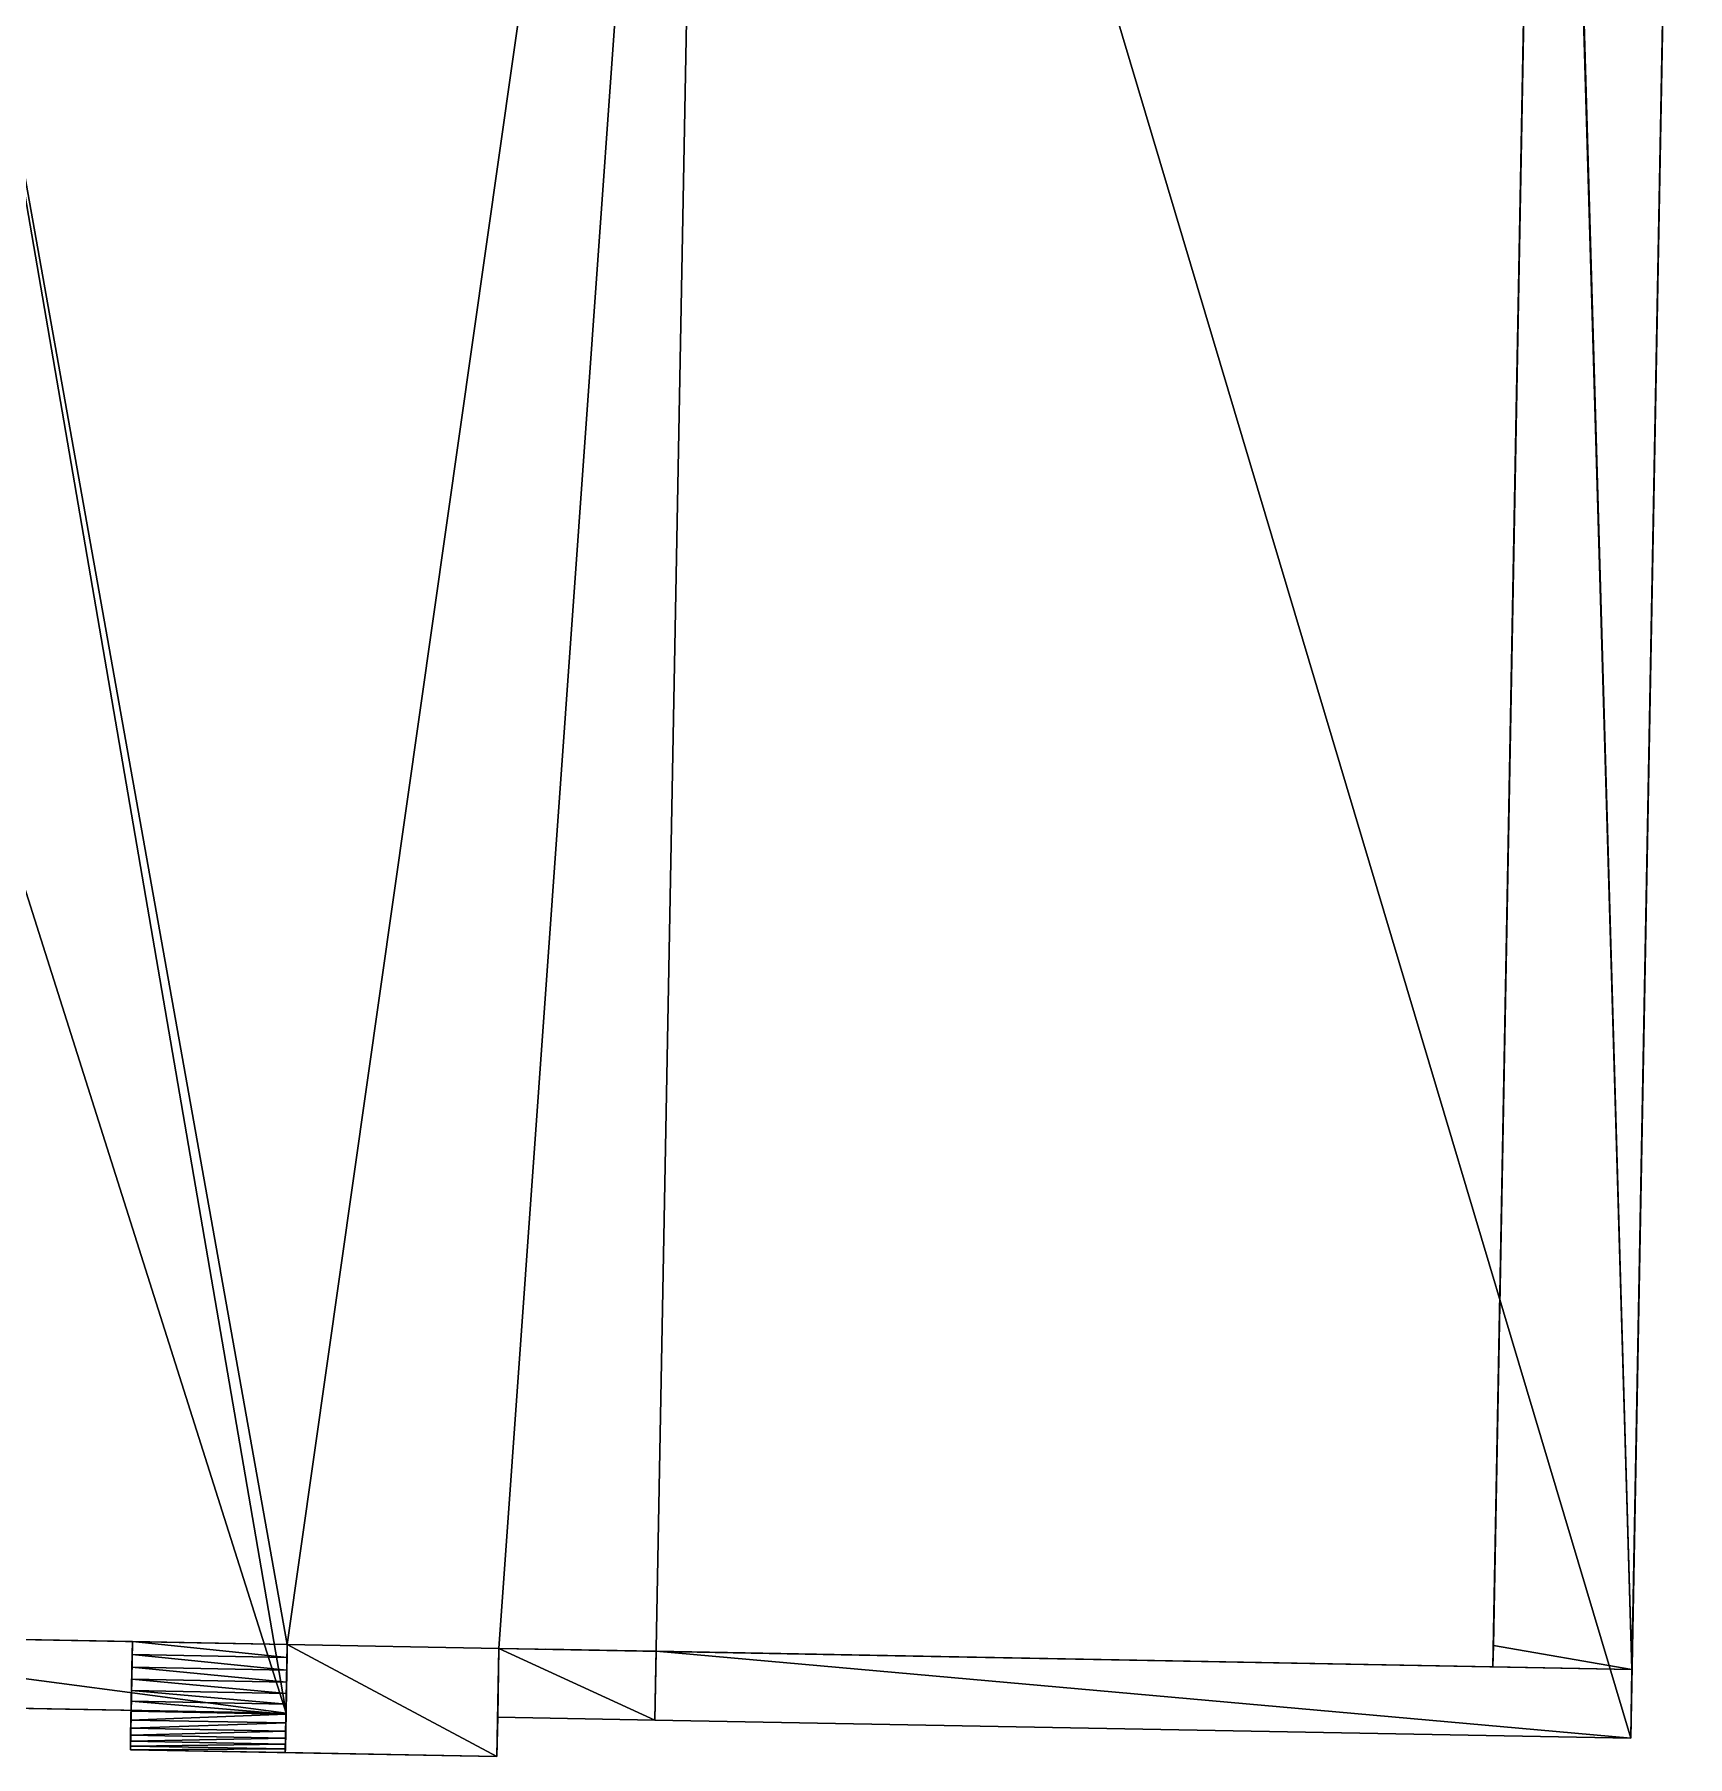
# Model space of a CAD drawing. Extents: x -326 to 297, y -335 to 287.
# Drawn here: x -14.2 to 297.2, y -334.9 to -10.4 of the extents above; entities that cross this region are included whole.
import ezdxf

# ---------------------------------------------------------------- set-up
doc = ezdxf.new("R2010")
doc.units = 0
doc.header["$MEASUREMENT"] = 0
doc.layers.get('0').update_dxf_attribs({"color": 13, "linetype": 'CONTINUOUS'})
doc.layers.add('ANNOTATIONS', color=172, linetype='CONTINUOUS')

# ---------------------------------------------------------------- blocks, each defined once
blk = doc.blocks.new('GROUP3_1')
at = {"color": 0}
for p, q in [((0, 0), (-68.43, 0, 0)), ((-68.43, 0, 0), (-68.43, -78.49, 0)), ((0, -78.49), (0, 0)), ((-68.43, -78.49, 0), (0, -78.49))]:
    blk.add_line(p, q, dxfattribs=at)
mesh = blk.add_polyface(dxfattribs=at)
corners = [(0, -78.49), (-68.43, 0, 0), (-68.43, -78.49, 0), (0, 0)]
mesh.append_faces([[corners[k] for k in face] for face in [(0, 1, 2), (1, 0, 3)]], dxfattribs={"vtx0": -1, "color": 0})
blk = doc.blocks.new('GROUP10_1')
at = {"color": 0}
for p, q in [((0, 0), (44.24, 0)), ((0, -30.07), (0, 0)), ((44.24, 0), (44.24, -30.07)), ((44.24, -30.07), (0, -30.07))]:
    blk.add_line(p, q, dxfattribs=at)
mesh = blk.add_polyface(dxfattribs=at)
corners = [(44.24, -30.07), (0, 0), (0, -30.07), (44.24, 0)]
mesh.append_faces([[corners[k] for k in face] for face in [(0, 1, 2), (1, 0, 3)]], dxfattribs={"vtx0": -1, "color": 0})
blk = doc.blocks.new('GROUP13_1')
at = {"color": 0}
for p, q in [((0, 0), (40.35, 0)), ((0, -30.07), (0, 0)), ((40.35, 0), (40.35, -30.07)), ((40.35, -30.07), (0, -30.07))]:
    blk.add_line(p, q, dxfattribs=at)
mesh = blk.add_polyface(dxfattribs=at)
corners = [(40.35, -30.07), (0, 0), (0, -30.07), (40.35, 0)]
mesh.append_faces([[corners[k] for k in face] for face in [(0, 1, 2), (1, 0, 3)]], dxfattribs={"vtx0": -1, "color": 0})
blk = doc.blocks.new('GROUP4_1')
at = {"color": 0}
for p, q in [((0, 78.49), (-65.01, 78.49, 0)), ((-65.01, 78.49, 0), (-65.01, 0, 0)), ((0, 0), (0, 78.49)), ((-65.01, 0, 0), (0, 0))]:
    blk.add_line(p, q, dxfattribs=at)
mesh = blk.add_polyface(dxfattribs=at)
corners = [(-65.01, 0, 0), (0, 78.49), (-65.01, 78.49, 0), (0, 0)]
mesh.append_faces([[corners[k] for k in face] for face in [(0, 1, 2), (1, 0, 3)]], dxfattribs={"vtx0": -1, "color": 0})

msp = doc.modelspace()

# ---------------------------------------------------------------- linework, layer by layer
at = {"color": 0}
for p, q in [((113.41, 248.4, 222.02), (102.7, -328.05, 222.02)), ((113.41, 248.4, 222.02), (102.7, -328.05, 222.02)), ((297.23, 244.98, 160.92), (286.52, -331.47, 160.92)), ((297.23, 244.98, 160.92), (286.52, -331.47, 160.92)), ((286.76, -318.49, 153.9), (296.99, 232, 153.9)), ((286.76, -318.49, 153.9), (296.99, 232, 153.9)), ((270.73, 228.49, 153.9), (260.65, -314, 153.9)), ((270.73, 228.49, 153.9), (260.65, -314, 153.9)), ((264.97, -81.37, 43.15), (266.32, -9.06, 43.15)), ((264.97, -81.37, -39.23), (266.32, -9.06, -39.23)), ((264.97, -81.37, 43.15), (266.32, -9.06, 43.15)), ((266.28, -11, 41.21), (265.01, -79.42, 41.21)), ((265.01, -79.42, -37.29), (266.28, -11, -37.29)), ((266.28, -11, 41.21), (265.01, -79.42, 41.21)), ((265.01, -79.42, -37.29), (266.28, -11, -37.29)), ((266.28, -11, -37.29), (266.28, -11, 41.21)), ((266.28, -11, -37.29), (266.28, -11, 41.21)), ((265.01, -79.42, 41.21), (265.01, -79.42, -37.29)), ((265.01, -79.42, 41.21), (265.01, -79.42, -37.29)), ((260.65, -314, -0.2), (264.97, -81.37, -0.2)), ((260.65, -314, -0.2), (264.97, -81.37, -0.2)), ((264.6, -101.49, -39.23), (264.97, -81.37, -39.23)), ((264.97, -81.37, -0.2), (264.97, -81.37, 43.15)), ((264.97, -81.37, -39.23), (264.97, -81.37, -0.2)), ((264.97, -81.37, -39.23), (264.97, -81.37, -0.2)), ((264.97, -81.37, -0.2), (264.97, -81.37, 43.15)), ((264.65, -98.88, 109.26), (263.71, -149.22, 109.26)), ((263.71, -149.22, 149.33), (264.65, -98.88, 149.33)), ((264.65, -98.88, 109.26), (263.71, -149.22, 109.26)), ((263.71, -149.22, 149.33), (264.65, -98.88, 149.33)), ((264.65, -98.88, 149.33), (264.65, -98.88, 109.26)), ((264.65, -98.88, 149.33), (264.65, -98.88, 109.26)), ((264.57, -102.88, 113.26), (263.79, -145.22, 113.26)), ((263.79, -145.22, 145.33), (264.57, -102.88, 145.33)), ((263.79, -145.22, 145.33), (264.57, -102.88, 145.33)), ((264.57, -102.88, 113.26), (263.79, -145.22, 113.26)), ((263.86, -141.49, -4.23), (264.6, -101.49, -39.23)), ((264.57, -102.88, 145.33), (264.57, -102.88, 113.26)), ((264.57, -102.88, 145.33), (264.57, -102.88, 113.26)), ((260.57, -318, -4.23), (263.86, -141.49, -4.23)), ((263.79, -145.22, 113.26), (263.79, -145.22, 145.33)), ((263.79, -145.22, 113.26), (263.79, -145.22, 145.33)), ((263.71, -149.22, 109.26), (263.71, -149.22, 149.33)), ((263.71, -149.22, 109.26), (263.71, -149.22, 149.33)), ((262.36, -222.11, 64.29), (261.06, -291.92, 64.29)), ((261.06, -291.92, 148.98), (262.36, -222.11, 148.98)), ((262.36, -222.11, 64.29), (261.06, -291.92, 64.29)), ((261.06, -291.92, 148.98), (262.36, -222.11, 148.98)), ((262.36, -222.11, 148.98), (262.36, -222.11, 64.29)), ((262.36, -222.11, 148.98), (262.36, -222.11, 64.29)), ((261.1, -289.55, 145.17), (262.31, -224.56, 145.17)), ((262.31, -224.56, 66.67), (261.1, -289.55, 66.67)), ((262.31, -224.56, 66.67), (261.1, -289.55, 66.67)), ((261.1, -289.55, 145.17), (262.31, -224.56, 145.17)), ((262.31, -224.56, 145.17), (262.31, -224.56, 66.67)), ((262.31, -224.56, 145.17), (262.31, -224.56, 66.67)), ((262.25, -227.64, 5.67), (261.25, -281.88, 5.67)), ((261.25, -281.88, 45.74), (262.25, -227.64, 45.74)), ((261.25, -281.88, 45.74), (262.25, -227.64, 45.74)), ((262.25, -227.64, 5.67), (261.25, -281.88, 5.67)), ((262.25, -227.64, 45.74), (262.25, -227.64, 5.67)), ((262.25, -227.64, 45.74), (262.25, -227.64, 5.67)), ((262.18, -231.64, 9.67), (261.32, -277.88, 9.67)), ((261.32, -277.88, 41.74), (262.18, -231.64, 41.74)), ((261.32, -277.88, 41.74), (262.18, -231.64, 41.74)), ((262.18, -231.64, 9.67), (261.32, -277.88, 9.67)), ((262.18, -231.64, 41.74), (262.18, -231.64, 9.67)), ((262.18, -231.64, 41.74), (262.18, -231.64, 9.67)), ((261.32, -277.88, 9.67), (261.32, -277.88, 41.74)), ((261.32, -277.88, 9.67), (261.32, -277.88, 41.74)), ((261.25, -281.88, 5.67), (261.25, -281.88, 45.74)), ((261.25, -281.88, 5.67), (261.25, -281.88, 45.74)), ((261.06, -291.92, 64.29), (261.06, -291.92, 148.98)), ((261.06, -291.92, 64.29), (261.06, -291.92, 148.98)), ((261.1, -289.55, 66.67), (261.1, -289.55, 145.17)), ((261.1, -289.55, 66.67), (261.1, -289.55, 145.17)), ((33.45, -313.78, 191.9), (-80.87, -311.66, 153.9)), ((33.45, -313.78, 191.9), (-80.87, -311.66, 153.9)), ((-50.69, -312.22), (4.27, -313.24)), ((4.27, -313.24), (3.89, -333.62)), ((4.27, -313.24, 152.77), (4.23, -315.69, 151.95)), ((4.27, -313.24, 152.77), (4.23, -315.69, 151.95)), ((4.27, -313.24, 152.77), (4.27, -313.24)), ((33.45, -313.78, 152.77), (4.27, -313.24, 152.77)), ((4.27, -313.24, 152.77), (4.27, -313.24)), ((33.45, -313.78, 152.77), (4.27, -313.24, 152.77)), ((33.07, -334.16, 237.05), (33.45, -313.78, 237.05)), ((33.07, -334.16, 237.05), (33.45, -313.78, 237.05)), ((33.45, -313.78, 198.92), (33.21, -326.76, 198.92)), ((33.21, -326.76, 191.9), (33.45, -313.78, 191.9)), ((33.21, -326.76, 191.9), (33.45, -313.78, 191.9)), ((33.45, -313.78, 198.92), (33.21, -326.76, 198.92)), ((33.41, -316.23, 151.95), (33.45, -313.78, 152.77)), ((33.41, -316.23, 151.95), (33.45, -313.78, 152.77)), ((33.45, -313.78, 237.05), (73.32, -314.52, 237.05)), ((33.45, -313.78, 237.05), (33.45, -313.78, 198.92)), ((33.45, -313.78, 191.9), (33.45, -313.78, 152.77)), ((33.45, -313.78, 198.92), (73.32, -314.52, 212.17)), ((33.45, -313.78, 237.05), (33.45, -313.78, 198.92)), ((33.45, -313.78, 237.05), (73.32, -314.52, 237.05)), ((33.45, -313.78, 198.92), (73.32, -314.52, 212.17)), ((33.45, -313.78, 191.9), (33.45, -313.78, 152.77)), ((73.32, -314.52, 237.05), (72.94, -334.9, 237.05)), ((72.94, -334.9), (73.32, -314.52)), ((73.32, -314.52, 237.05), (72.94, -334.9, 237.05)), ((73.08, -327.5, 212.17), (73.32, -314.52, 212.17)), ((73.08, -327.5, 205.15), (73.32, -314.52, 205.15)), ((73.08, -327.5, 212.17), (73.32, -314.52, 212.17)), ((73.08, -327.5, 205.15), (73.32, -314.52, 205.15)), ((73.32, -314.52, 212.17), (73.32, -314.52, 237.05)), ((73.32, -314.52, 205.15), (73.32, -314.52)), ((73.32, -314.52, 212.17), (73.32, -314.52, 237.05)), ((102.94, -315.07, 215), (73.32, -314.52, 205.15)), ((102.94, -315.07, 215), (73.32, -314.52, 205.15)), ((73.32, -314.52, 205.15), (73.32, -314.52)), ((73.32, -314.52), (82.18, -314.69, -0.2)), ((82.18, -314.69, -0.2), (256.58, -317.93, -0.2)), ((82.18, -314.69, -0.2), (260.57, -318, -4.23)), ((82.18, -314.69, -0.2), (256.58, -317.93, -0.2)), ((260.65, -314, -0.2), (260.57, -318, -0.2)), ((260.57, -318, 153.9), (260.65, -314, 153.9)), ((260.57, -318, 153.9), (260.65, -314, 153.9)), ((260.65, -314, -0.2), (260.57, -318, -0.2)), ((260.65, -314, 153.9), (260.65, -314, -0.2)), ((260.65, -314, 153.9), (260.65, -314, -0.2)), ((4.23, -315.69, 151.95), (4.18, -318.05, 150.92)), ((4.23, -315.69, 151.95), (4.18, -318.05, 150.92)), ((33.41, -316.23, 151.95), (4.23, -315.69, 151.95)), ((33.41, -316.23, 151.95), (4.23, -315.69, 151.95)), ((33.36, -318.6, 150.92), (33.41, -316.23, 151.95)), ((33.36, -318.6, 150.92), (33.41, -316.23, 151.95)), ((102.94, -315.07, 215), (102.7, -328.05, 215)), ((102.94, -315.07, 215), (102.7, -328.05, 215)), ((286.76, -318.49, 153.9), (102.94, -315.07, 215)), ((286.76, -318.49, 153.9), (102.94, -315.07, 215)), ((256.58, -317.93, -0.2), (260.57, -318, -0.2)), ((256.58, -317.93, 153.9), (256.58, -317.93, -0.2)), ((256.58, -317.93, 153.9), (260.57, -318, 153.9)), ((256.58, -317.93, -0.2), (260.57, -318, -0.2)), ((256.58, -317.93, 153.9), (260.57, -318, 153.9)), ((256.58, -317.93, 153.9), (256.58, -317.93, -0.2)), ((4.14, -320.32, 149.69), (4.1, -322.47, 148.26)), ((4.14, -320.32, 149.69), (4.1, -322.47, 148.26)), ((4.18, -318.05, 150.92), (4.14, -320.32, 149.69)), ((4.18, -318.05, 150.92), (4.14, -320.32, 149.69)), ((4.14, -320.32, 149.69), (33.32, -320.86, 149.69)), ((4.14, -320.32, 149.69), (33.32, -320.86, 149.69)), ((4.18, -318.05, 150.92), (33.36, -318.6, 150.92)), ((4.18, -318.05, 150.92), (33.36, -318.6, 150.92)), ((33.28, -323.01, 148.26), (33.32, -320.86, 149.69)), ((33.28, -323.01, 148.26), (33.32, -320.86, 149.69)), ((33.32, -320.86, 149.69), (33.36, -318.6, 150.92)), ((33.32, -320.86, 149.69), (33.36, -318.6, 150.92)), ((260.57, -318, -0.2), (260.57, -318, 153.9)), ((260.57, -318, -0.2), (260.57, -318, -4.23)), ((260.57, -318, 153.9), (286.76, -318.49, 153.9)), ((260.57, -318, 153.9), (286.76, -318.49, 153.9)), ((260.57, -318, -0.2), (260.57, -318, -4.23)), ((260.57, -318, -0.2), (260.57, -318, 153.9)), ((286.76, -318.49, 153.9), (286.52, -331.47, 153.9)), ((286.76, -318.49, 153.9), (286.52, -331.47, 153.9)), ((4.06, -324.48, 146.64), (4.03, -326.34, 144.86)), ((4.06, -324.48, 146.64), (4.03, -326.34, 144.86)), ((4.1, -322.47, 148.26), (4.06, -324.48, 146.64)), ((4.1, -322.47, 148.26), (4.06, -324.48, 146.64)), ((4.06, -324.48, 146.64), (33.24, -325.02, 146.64)), ((4.06, -324.48, 146.64), (33.24, -325.02, 146.64)), ((4.1, -322.47, 148.26), (33.28, -323.01, 148.26)), ((4.1, -322.47, 148.26), (33.28, -323.01, 148.26)), ((33.24, -325.02, 146.64), (33.28, -323.01, 148.26)), ((33.24, -325.02, 146.64), (33.28, -323.01, 148.26)), ((-81.11, -324.64, 160.92), (33.21, -326.76, 198.92)), ((33.21, -326.76, 191.9), (-81.11, -324.64, 153.9)), ((33.21, -326.76, 191.9), (-81.11, -324.64, 153.9)), ((-81.11, -324.64, 160.92), (33.21, -326.76, 198.92)), ((4.03, -326.34, 144.86), (4, -328.04, 142.91)), ((4.03, -326.34, 144.86), (4, -328.04, 142.91)), ((33.21, -326.89, 144.86), (4.03, -326.34, 144.86)), ((33.21, -326.89, 144.86), (4.03, -326.34, 144.86)), ((33.18, -328.58, 142.91), (33.21, -326.89, 144.86)), ((33.18, -328.58, 142.91), (33.21, -326.89, 144.86)), ((33.21, -326.89, 144.86), (33.24, -325.02, 146.64)), ((33.21, -326.89, 144.86), (33.24, -325.02, 146.64)), ((33.21, -326.76, 198.92), (33.21, -326.76, 191.9)), ((33.21, -326.76, 198.92), (33.21, -326.76, 191.9)), ((73.08, -327.5, 212.17), (102.7, -328.05, 222.02)), ((73.08, -327.5, 205.15), (73.08, -327.5, 212.17)), ((102.7, -328.05, 215), (73.08, -327.5, 205.15)), ((73.08, -327.5, 212.17), (102.7, -328.05, 222.02)), ((73.08, -327.5, 205.15), (73.08, -327.5, 212.17)), ((102.7, -328.05, 215), (73.08, -327.5, 205.15)), ((3.94, -330.88, 138.61), (3.92, -332.01, 136.28)), ((3.94, -330.88, 138.61), (3.92, -332.01, 136.28)), ((3.97, -329.56, 140.82), (3.94, -330.88, 138.61)), ((3.97, -329.56, 140.82), (3.94, -330.88, 138.61)), ((33.12, -331.43, 138.61), (3.94, -330.88, 138.61)), ((33.12, -331.43, 138.61), (3.94, -330.88, 138.61)), ((4, -328.04, 142.91), (3.97, -329.56, 140.82)), ((4, -328.04, 142.91), (3.97, -329.56, 140.82)), ((3.97, -329.56, 140.82), (33.15, -330.1, 140.82)), ((3.97, -329.56, 140.82), (33.15, -330.1, 140.82)), ((33.18, -328.58, 142.91), (4, -328.04, 142.91)), ((33.18, -328.58, 142.91), (4, -328.04, 142.91)), ((33.12, -331.43, 138.61), (33.15, -330.1, 140.82)), ((33.12, -331.43, 138.61), (33.15, -330.1, 140.82)), ((33.15, -330.1, 140.82), (33.18, -328.58, 142.91)), ((33.15, -330.1, 140.82), (33.18, -328.58, 142.91)), ((286.52, -331.47, 153.9), (102.7, -328.05, 215)), ((102.7, -328.05, 222.02), (286.52, -331.47, 160.92)), ((102.7, -328.05, 222.02), (286.52, -331.47, 160.92)), ((286.52, -331.47, 153.9), (102.7, -328.05, 215)), ((3.91, -332.92, 133.87), (3.89, -333.62, 131.39)), ((3.91, -332.92, 133.87), (3.89, -333.62, 131.39)), ((3.89, -333.62, 131.39), (33.07, -334.16, 131.39)), ((3.89, -333.62), (3.89, -333.62, 131.39)), ((3.89, -333.62), (72.94, -334.9)), ((3.89, -333.62), (3.89, -333.62, 131.39)), ((3.89, -333.62, 131.39), (33.07, -334.16, 131.39)), ((3.92, -332.01, 136.28), (3.91, -332.92, 133.87)), ((3.92, -332.01, 136.28), (3.91, -332.92, 133.87)), ((3.91, -332.92, 133.87), (33.09, -333.47, 133.87)), ((3.91, -332.92, 133.87), (33.09, -333.47, 133.87)), ((3.92, -332.01, 136.28), (33.1, -332.55, 136.28)), ((3.92, -332.01, 136.28), (33.1, -332.55, 136.28)), ((33.07, -334.16, 131.39), (33.09, -333.47, 133.87)), ((33.07, -334.16, 131.39), (33.09, -333.47, 133.87)), ((72.94, -334.9, 237.05), (33.07, -334.16, 237.05)), ((33.07, -334.16, 237.05), (33.07, -334.16, 131.39)), ((33.07, -334.16, 237.05), (33.07, -334.16, 131.39)), ((72.94, -334.9, 237.05), (33.07, -334.16, 237.05)), ((33.09, -333.47, 133.87), (33.1, -332.55, 136.28)), ((33.09, -333.47, 133.87), (33.1, -332.55, 136.28)), ((33.1, -332.55, 136.28), (33.12, -331.43, 138.61)), ((33.1, -332.55, 136.28), (33.12, -331.43, 138.61)), ((286.52, -331.47, 160.92), (286.52, -331.47, 153.9)), ((286.52, -331.47, 160.92), (286.52, -331.47, 153.9)), ((72.94, -334.9, 237.05), (72.94, -334.9)), ((72.94, -334.9, 237.05), (72.94, -334.9))]:
    msp.add_line(p, q, dxfattribs=at)

# ---------------------------------------------------------------- block references
at = {"layer": 'ANNOTATIONS', "color": 0, "extrusion": (0.999827, -0.01858, 0)}
for name, p in [('GROUP3_1', (-6.05, 41.21, 266.44)), ('GROUP4_1', (-219.64, 66.67, 266.44)), ('GROUP10_1', (-271.97, 40.74, 266.44))]:
    msp.add_blockref(name, p, dxfattribs=at)
at = {"layer": 'ANNOTATIONS', "color": 0, "extrusion": (0.999827, -0.01858, 3.64796e-33), "rotation": 360}
msp.add_blockref('GROUP13_1', (-139.29, 144.33, 266.44), dxfattribs=at)

# ---------------------------------------------------------------- meshes
at = {"color": 0}
mesh = msp.add_polyface(dxfattribs=at)
corners = [(33.21, -326.76, 198.92), (-74.81, 14.3, 160.92), (-81.11, -324.64, 160.92), (-32.14, 53, 174.86), (102.7, -328.05, 222.02), (73.32, -314.52, 212.17), (73.08, -327.5, 212.17), (-70.4, 251.81, 160.92), (-73.3, 95.56, 160.92), (113.41, 248.4, 222.02), (33.45, -313.78, 198.92)]
mesh.append_faces([[corners[k] for k in face] for face in [(0, 1, 2), (4, 5, 6), (3, 7, 8)]], dxfattribs={"vtx0": -1, "color": 0})
mesh.append_faces([[corners[k] for k in face] for face in [(1, 0, 3), (7, 3, 9), (10, 3, 0), (9, 5, 4)]], dxfattribs={"vtx0": -1, "vtx1": -1, "color": 0})
mesh.append_faces([[corners[k] for k in face] for face in [(9, 3, 10)]], dxfattribs={"vtx0": -1, "vtx1": -1, "vtx2": -1, "color": 0})
mesh.append_faces([[corners[k] for k in face] for face in [(9, 10, 5)]], dxfattribs={"vtx0": -1, "vtx2": -1, "color": 0})
mesh = msp.add_polyface(dxfattribs=at)
corners = [(286.52, -331.47, 160.92), (113.41, 248.4, 222.02), (102.7, -328.05, 222.02), (297.23, 244.98, 160.92)]
mesh.append_faces([[corners[k] for k in face] for face in [(0, 1, 2), (1, 0, 3)]], dxfattribs={"vtx0": -1, "color": 0})
mesh = msp.add_polyface(dxfattribs=at)
corners = [(286.76, -318.49, 153.9), (286.52, -331.47, 160.92), (286.52, -331.47, 153.9), (297.23, 244.98, 160.92), (296.99, 232, 153.9), (297.23, 244.98, 153.9)]
mesh.append_faces([[corners[k] for k in face] for face in [(0, 1, 2), (3, 4, 5)]], dxfattribs={"vtx0": -1, "color": 0})
mesh.append_faces([[corners[k] for k in face] for face in [(1, 0, 3)]], dxfattribs={"vtx0": -1, "vtx1": -1, "color": 0})
mesh.append_faces([[corners[k] for k in face] for face in [(3, 0, 4)]], dxfattribs={"vtx0": -1, "vtx2": -1, "color": 0})
mesh = msp.add_polyface(dxfattribs=at)
corners = [(260.65, -314, 153.9), (286.76, -318.49, 153.9), (260.57, -318, 153.9), (270.73, 228.49, 153.9), (270.8, 232.49, 153.9), (296.99, 232, 153.9)]
mesh.append_faces([[corners[k] for k in face] for face in [(0, 1, 2), (1, 4, 5)]], dxfattribs={"vtx0": -1, "color": 0})
mesh.append_faces([[corners[k] for k in face] for face in [(1, 0, 3), (1, 3, 4)]], dxfattribs={"vtx0": -1, "vtx2": -1, "color": 0})
mesh = msp.add_polyface(dxfattribs=at)
corners = [(260.65, -314, -0.2), (261.25, -281.88, 5.67), (261.06, -291.92, 64.29), (264.97, -81.37, -0.2), (262.25, -227.64, 5.67), (262.25, -227.64, 45.74), (262.36, -222.11, 64.29), (262.36, -222.11, 148.98), (263.71, -149.22, 109.26), (264.65, -98.88, 109.26), (264.65, -98.88, 149.33), (264.97, -81.37, 43.15), (266.32, -9.06, 43.15), (266.3, -9.84, 104.81), (267.34, 46.04, 104.81), (266.53, 2.19, 43.81), (266.53, 2.19, 3.74), (267.53, 56.43, 43.81), (267.34, 46.04, 150.89), (261.25, -281.88, 45.74), (266.32, -9.06, -39.23), (270.73, 228.49, -39.23), (267.53, 56.43, 3.74), (269.02, 136.22, 5.03), (268.98, 134.39, 96.04), (270.02, 190.46, 5.03), (270.02, 190.46, 45.1), (270.08, 193.45, 96.04), (270.08, 193.45, 147.94), (260.65, -314, 153.9), (261.06, -291.92, 148.98), (270.73, 228.49, 153.9), (263.71, -149.22, 149.33), (266.3, -9.84, 150.89), (268.98, 134.39, 147.94), (269.02, 136.22, 45.1)]
mesh.append_faces([[corners[k] for k in face] for face in [(1, 3, 4), (4, 3, 5), (6, 3, 7), (8, 3, 9), (9, 3, 10), (12, 13, 11), (13, 12, 14), (15, 12, 16), (14, 17, 18), (2, 19, 6), (19, 2, 1), (20, 16, 12), (16, 21, 22), (22, 23, 17), (23, 21, 25), (25, 21, 26), (27, 21, 28), (29, 30, 31), (30, 0, 2), (32, 7, 8), (33, 11, 13), (34, 17, 24), (31, 28, 21), (24, 35, 27), (35, 24, 23)]], dxfattribs={"vtx0": -1, "vtx1": -1, "color": 0})
mesh.append_faces([[corners[k] for k in face] for face in [(0, 1, 2), (5, 3, 6), (7, 3, 8), (14, 12, 15), (22, 21, 23), (17, 23, 24), (26, 21, 27), (31, 7, 32), (31, 32, 33), (33, 10, 11), (31, 18, 34), (34, 18, 17)]], dxfattribs={"vtx0": -1, "vtx1": -1, "vtx2": -1, "color": 0})
mesh.append_faces([[corners[k] for k in face] for face in [(1, 0, 3), (10, 3, 11), (14, 15, 17), (6, 19, 5), (16, 20, 21), (30, 29, 0), (31, 30, 7), (33, 32, 10), (31, 33, 18), (31, 34, 28), (27, 35, 26)]], dxfattribs={"vtx0": -1, "vtx2": -1, "color": 0})
mesh = msp.add_polyface(dxfattribs=at)
corners = [(264.97, -81.37, -39.23), (265.01, -79.42, -37.29), (264.97, -81.37, -0.2), (266.32, -9.06, -39.23), (266.28, -11, -37.29), (266.28, -11, 41.21), (264.97, -81.37, 43.15), (265.01, -79.42, 41.21), (266.32, -9.06, 43.15)]
mesh.append_faces([[corners[k] for k in face] for face in [(0, 1, 2), (1, 3, 4), (4, 3, 5), (6, 7, 8), (7, 2, 1), (8, 5, 3)]], dxfattribs={"vtx0": -1, "vtx1": -1, "color": 0})
mesh.append_faces([[corners[k] for k in face] for face in [(1, 0, 3), (7, 6, 2), (8, 7, 5)]], dxfattribs={"vtx0": -1, "vtx2": -1, "color": 0})
mesh = msp.add_polyface(dxfattribs=at)
corners = [(266.28, -11, -37.29), (266.28, -11, 41.21), (265.01, -79.42, 41.21)]
mesh.append_faces([[corners[k] for k in face] for face in [(0, 1, 0)]], dxfattribs={"vtx0": -1, "vtx1": -1, "color": 0})
mesh.append_faces([[corners[k] for k in face] for face in [(2, 1, 1), (1, 1, 0)]], dxfattribs={"vtx0": -1, "vtx1": -1, "vtx2": -1, "color": 0})
mesh.append_faces([[corners[k] for k in face] for face in [(1, 2, 2)]], dxfattribs={"vtx0": -1, "vtx2": -1, "color": 0})
mesh = msp.add_polyface(dxfattribs=at)
corners = [(263.86, -141.49, -4.23), (260.57, -318, -0.2), (260.57, -318, -4.23), (260.65, -314, -0.2), (264.97, -81.37, -0.2), (264.6, -101.49, -39.23), (264.97, -81.37, -39.23)]
mesh.append_faces([[corners[k] for k in face] for face in [(0, 1, 2), (4, 5, 6)]], dxfattribs={"vtx0": -1, "color": 0})
mesh.append_faces([[corners[k] for k in face] for face in [(1, 0, 3), (3, 0, 4)]], dxfattribs={"vtx0": -1, "vtx1": -1, "color": 0})
mesh.append_faces([[corners[k] for k in face] for face in [(4, 0, 5)]], dxfattribs={"vtx0": -1, "vtx2": -1, "color": 0})
mesh = msp.add_polyface(dxfattribs=at)
corners = [(263.71, -149.22, 109.26), (263.79, -145.22, 113.26), (263.71, -149.22, 149.33), (264.65, -98.88, 109.26), (264.57, -102.88, 113.26), (264.57, -102.88, 145.33), (263.79, -145.22, 145.33), (264.65, -98.88, 149.33)]
mesh.append_faces([[corners[k] for k in face] for face in [(0, 1, 2), (1, 3, 4), (4, 3, 5), (2, 6, 7), (6, 2, 1), (7, 5, 3)]], dxfattribs={"vtx0": -1, "vtx1": -1, "color": 0})
mesh.append_faces([[corners[k] for k in face] for face in [(1, 0, 3), (7, 6, 5)]], dxfattribs={"vtx0": -1, "vtx2": -1, "color": 0})
mesh = msp.add_polyface(dxfattribs=at)
corners = [(263.79, -145.22, 113.26), (263.8, -144.22, 114.26), (263.79, -145.22, 145.33), (264.57, -102.88, 113.26), (264.55, -103.88, 114.26), (264.55, -103.88, 144.33), (263.8, -144.22, 144.33), (264.57, -102.88, 145.33)]
mesh.append_faces([[corners[k] for k in face] for face in [(0, 1, 2), (1, 3, 4), (4, 3, 5), (2, 6, 7), (6, 2, 1), (7, 5, 3)]], dxfattribs={"vtx0": -1, "vtx1": -1, "color": 0})
mesh.append_faces([[corners[k] for k in face] for face in [(1, 0, 3), (7, 6, 5)]], dxfattribs={"vtx0": -1, "vtx2": -1, "color": 0})
mesh = msp.add_polyface(dxfattribs=at)
corners = [(261.06, -291.92, 64.29), (261.1, -289.55, 66.67), (261.06, -291.92, 148.98), (262.36, -222.11, 64.29), (262.31, -224.56, 66.67), (262.31, -224.56, 145.17), (261.1, -289.55, 145.17), (262.36, -222.11, 148.98)]
mesh.append_faces([[corners[k] for k in face] for face in [(0, 1, 2), (1, 3, 4), (4, 3, 5), (2, 6, 7), (6, 2, 1), (7, 5, 3)]], dxfattribs={"vtx0": -1, "vtx1": -1, "color": 0})
mesh.append_faces([[corners[k] for k in face] for face in [(1, 0, 3), (7, 6, 5)]], dxfattribs={"vtx0": -1, "vtx2": -1, "color": 0})
mesh = msp.add_polyface(dxfattribs=at)
corners = [(262.31, -224.56, 145.17), (261.1, -289.55, 145.17)]
mesh.append_faces([[corners[k] for k in face] for face in [(0, 1, 1), (1, 0, 0)]], dxfattribs={"vtx0": -1, "vtx2": -1, "color": 0})
mesh = msp.add_polyface(dxfattribs=at)
corners = [(261.25, -281.88, 5.67), (261.32, -277.88, 9.67), (261.25, -281.88, 45.74), (262.25, -227.64, 5.67), (262.18, -231.64, 9.67), (262.18, -231.64, 41.74), (261.32, -277.88, 41.74), (262.25, -227.64, 45.74)]
mesh.append_faces([[corners[k] for k in face] for face in [(0, 1, 2), (1, 3, 4), (4, 3, 5), (2, 6, 7), (6, 2, 1), (7, 5, 3)]], dxfattribs={"vtx0": -1, "vtx1": -1, "color": 0})
mesh.append_faces([[corners[k] for k in face] for face in [(1, 0, 3), (7, 6, 5)]], dxfattribs={"vtx0": -1, "vtx2": -1, "color": 0})
mesh = msp.add_polyface(dxfattribs=at)
corners = [(261.32, -277.88, 9.67), (261.34, -276.88, 10.67), (261.32, -277.88, 41.74), (262.18, -231.64, 9.67), (262.16, -232.64, 10.67), (262.16, -232.64, 40.74), (261.34, -276.88, 40.74), (262.18, -231.64, 41.74)]
mesh.append_faces([[corners[k] for k in face] for face in [(0, 1, 2), (1, 3, 4), (4, 3, 5), (2, 6, 7), (6, 2, 1), (7, 5, 3)]], dxfattribs={"vtx0": -1, "vtx1": -1, "color": 0})
mesh.append_faces([[corners[k] for k in face] for face in [(1, 0, 3), (7, 6, 5)]], dxfattribs={"vtx0": -1, "vtx2": -1, "color": 0})
mesh = msp.add_polyface(dxfattribs=at)
corners = [(-80.87, -311.66, 153.9), (33.21, -326.76, 191.9), (-81.11, -324.64, 153.9), (33.45, -313.78, 191.9)]
mesh.append_faces([[corners[k] for k in face] for face in [(0, 1, 2), (1, 0, 3)]], dxfattribs={"vtx0": -1, "color": 0})
mesh = msp.add_polyface(dxfattribs=at)
corners = [(33.45, -313.78, 191.9), (4.27, -313.24, 152.77), (33.45, -313.78, 152.77), (-50.69, -312.22, 153.9), (-54.69, -312.14, 153.9), (-80.87, -311.66, 153.9), (-50.69, -312.22), (4.27, -313.24)]
mesh.append_faces([[corners[k] for k in face] for face in [(0, 1, 2), (4, 0, 5), (1, 6, 7)]], dxfattribs={"vtx0": -1, "color": 0})
mesh.append_faces([[corners[k] for k in face] for face in [(3, 0, 4), (6, 1, 3)]], dxfattribs={"vtx0": -1, "vtx1": -1, "color": 0})
mesh.append_faces([[corners[k] for k in face] for face in [(1, 0, 3)]], dxfattribs={"vtx0": -1, "vtx1": -1, "vtx2": -1, "color": 0})
mesh = msp.add_polyface(dxfattribs=at)
corners = [(3.91, -332.92, 133.87), (3.89, -333.62), (3.89, -333.62, 131.39), (4.27, -313.24), (3.92, -332.01, 136.28), (3.94, -330.88, 138.61), (3.97, -329.56, 140.82), (4, -328.04, 142.91), (4.03, -326.34, 144.86), (4.06, -324.48, 146.64), (4.1, -322.47, 148.26), (4.14, -320.32, 149.69), (4.18, -318.05, 150.92), (4.23, -315.69, 151.95), (4.27, -313.24, 152.77)]
mesh.append_faces([[corners[k] for k in face] for face in [(0, 1, 2), (3, 13, 14)]], dxfattribs={"vtx0": -1, "color": 0})
mesh.append_faces([[corners[k] for k in face] for face in [(1, 0, 3)]], dxfattribs={"vtx0": -1, "vtx1": -1, "color": 0})
mesh.append_faces([[corners[k] for k in face] for face in [(3, 0, 4), (3, 4, 5), (3, 5, 6), (3, 6, 7), (3, 7, 8), (3, 8, 9), (3, 9, 10), (3, 10, 11), (3, 11, 12), (3, 12, 13)]], dxfattribs={"vtx0": -1, "vtx2": -1, "color": 0})
mesh = msp.add_polyface(dxfattribs=at)
corners = [(33.41, -316.23, 151.95), (4.27, -313.24, 152.77), (4.23, -315.69, 151.95), (33.45, -313.78, 152.77)]
mesh.append_faces([[corners[k] for k in face] for face in [(0, 1, 2), (1, 0, 3)]], dxfattribs={"vtx0": -1, "color": 0})
mesh = msp.add_polyface(dxfattribs=at)
corners = [(72.94, -334.9, 237.05), (33.45, -313.78, 237.05), (33.07, -334.16, 237.05), (73.32, -314.52, 237.05)]
mesh.append_faces([[corners[k] for k in face] for face in [(0, 1, 2), (1, 0, 3)]], dxfattribs={"vtx0": -1, "color": 0})
mesh = msp.add_polyface(dxfattribs=at)
corners = [(33.07, -334.16, 237.05), (33.21, -326.76, 198.92), (33.07, -334.16, 131.39), (33.45, -313.78, 237.05), (33.09, -333.47, 133.87), (33.1, -332.55, 136.28), (33.12, -331.43, 138.61), (33.15, -330.1, 140.82), (33.18, -328.58, 142.91), (33.21, -326.89, 144.86), (33.45, -313.78, 198.92), (33.21, -326.76, 191.9), (33.24, -325.02, 146.64), (33.45, -313.78, 191.9), (33.28, -323.01, 148.26), (33.32, -320.86, 149.69), (33.36, -318.6, 150.92), (33.41, -316.23, 151.95), (33.45, -313.78, 152.77)]
mesh.append_faces([[corners[k] for k in face] for face in [(1, 3, 10), (17, 13, 18)]], dxfattribs={"vtx0": -1, "color": 0})
mesh.append_faces([[corners[k] for k in face] for face in [(0, 1, 2), (2, 1, 4), (4, 1, 5), (5, 1, 6), (6, 1, 7), (7, 1, 8), (8, 1, 9), (9, 11, 12), (11, 9, 1), (12, 13, 14), (14, 13, 15), (15, 13, 16), (16, 13, 17)]], dxfattribs={"vtx0": -1, "vtx1": -1, "color": 0})
mesh.append_faces([[corners[k] for k in face] for face in [(1, 0, 3), (12, 11, 13)]], dxfattribs={"vtx0": -1, "vtx2": -1, "color": 0})
mesh = msp.add_polyface(dxfattribs=at)
corners = [(33.45, -313.78, 237.05), (73.32, -314.52, 212.17), (33.45, -313.78, 198.92), (73.32, -314.52, 237.05)]
mesh.append_faces([[corners[k] for k in face] for face in [(0, 1, 2), (1, 0, 3)]], dxfattribs={"vtx0": -1, "color": 0})
mesh = msp.add_polyface(dxfattribs=at)
corners = [(73.32, -314.52), (72.94, -334.9, 237.05), (72.94, -334.9), (73.08, -327.5, 205.15), (73.32, -314.52, 205.15), (73.08, -327.5, 212.17), (73.32, -314.52, 237.05), (73.32, -314.52, 212.17)]
mesh.append_faces([[corners[k] for k in face] for face in [(0, 1, 2), (3, 0, 4), (6, 5, 7)]], dxfattribs={"vtx0": -1, "color": 0})
mesh.append_faces([[corners[k] for k in face] for face in [(1, 5, 6), (5, 1, 3)]], dxfattribs={"vtx0": -1, "vtx1": -1, "color": 0})
mesh.append_faces([[corners[k] for k in face] for face in [(1, 0, 3)]], dxfattribs={"vtx0": -1, "vtx1": -1, "vtx2": -1, "color": 0})
mesh = msp.add_polyface(dxfattribs=at)
corners = [(73.32, -314.52, 205.15), (102.7, -328.05, 215), (73.08, -327.5, 205.15), (102.94, -315.07, 215)]
mesh.append_faces([[corners[k] for k in face] for face in [(0, 1, 2), (1, 0, 3)]], dxfattribs={"vtx0": -1, "color": 0})
mesh = msp.add_polyface(dxfattribs=at)
corners = [(102.94, -315.07, 215), (260.57, -318, 153.9), (286.76, -318.49, 153.9), (256.58, -317.93, 153.9), (73.32, -314.52, 205.15), (82.18, -314.69, -0.2), (256.58, -317.93, -0.2), (73.32, -314.52)]
mesh.append_faces([[corners[k] for k in face] for face in [(0, 1, 2), (3, 5, 6)]], dxfattribs={"vtx0": -1, "color": 0})
mesh.append_faces([[corners[k] for k in face] for face in [(1, 0, 3), (5, 3, 7), (7, 3, 4)]], dxfattribs={"vtx0": -1, "vtx1": -1, "color": 0})
mesh.append_faces([[corners[k] for k in face] for face in [(3, 0, 4)]], dxfattribs={"vtx0": -1, "vtx2": -1, "color": 0})
mesh = msp.add_polyface(dxfattribs=at)
corners = [(260.57, -318, -0.2), (82.18, -314.69, -0.2), (260.57, -318, -4.23), (256.58, -317.93, -0.2)]
mesh.append_faces([[corners[k] for k in face] for face in [(0, 1, 2), (1, 0, 3)]], dxfattribs={"vtx0": -1, "color": 0})
mesh = msp.add_polyface(dxfattribs=at)
corners = [(260.65, -314, -0.2), (260.57, -318, 153.9), (260.57, -318, -0.2), (260.65, -314, 153.9)]
mesh.append_faces([[corners[k] for k in face] for face in [(0, 1, 2), (1, 0, 3)]], dxfattribs={"vtx0": -1, "color": 0})
mesh = msp.add_polyface(dxfattribs=at)
corners = [(33.36, -318.6, 150.92), (4.23, -315.69, 151.95), (4.18, -318.05, 150.92), (33.41, -316.23, 151.95)]
mesh.append_faces([[corners[k] for k in face] for face in [(0, 1, 2), (1, 0, 3)]], dxfattribs={"vtx0": -1, "color": 0})
mesh = msp.add_polyface(dxfattribs=at)
corners = [(102.94, -315.07, 215), (286.52, -331.47, 153.9), (102.7, -328.05, 215), (286.76, -318.49, 153.9)]
mesh.append_faces([[corners[k] for k in face] for face in [(0, 1, 2), (1, 0, 3)]], dxfattribs={"vtx0": -1, "color": 0})
mesh = msp.add_polyface(dxfattribs=at)
corners = [(260.57, -318, 153.9), (256.58, -317.93, -0.2), (260.57, -318, -0.2), (256.58, -317.93, 153.9)]
mesh.append_faces([[corners[k] for k in face] for face in [(0, 1, 2), (1, 0, 3)]], dxfattribs={"vtx0": -1, "color": 0})
mesh = msp.add_polyface(dxfattribs=at)
corners = [(33.28, -323.01, 148.26), (4.14, -320.32, 149.69), (4.1, -322.47, 148.26), (33.32, -320.86, 149.69)]
mesh.append_faces([[corners[k] for k in face] for face in [(0, 1, 2), (1, 0, 3)]], dxfattribs={"vtx0": -1, "color": 0})
mesh = msp.add_polyface(dxfattribs=at)
corners = [(33.32, -320.86, 149.69), (4.18, -318.05, 150.92), (4.14, -320.32, 149.69), (33.36, -318.6, 150.92)]
mesh.append_faces([[corners[k] for k in face] for face in [(0, 1, 2), (1, 0, 3)]], dxfattribs={"vtx0": -1, "color": 0})
mesh = msp.add_polyface(dxfattribs=at)
corners = [(33.21, -326.89, 144.86), (4.06, -324.48, 146.64), (4.03, -326.34, 144.86), (33.24, -325.02, 146.64)]
mesh.append_faces([[corners[k] for k in face] for face in [(0, 1, 2), (1, 0, 3)]], dxfattribs={"vtx0": -1, "color": 0})
mesh = msp.add_polyface(dxfattribs=at)
corners = [(33.24, -325.02, 146.64), (4.1, -322.47, 148.26), (4.06, -324.48, 146.64), (33.28, -323.01, 148.26)]
mesh.append_faces([[corners[k] for k in face] for face in [(0, 1, 2), (1, 0, 3)]], dxfattribs={"vtx0": -1, "color": 0})
mesh = msp.add_polyface(dxfattribs=at)
corners = [(33.21, -326.76, 191.9), (-81.11, -324.64, 160.92), (-81.11, -324.64, 153.9), (33.21, -326.76, 198.92)]
mesh.append_faces([[corners[k] for k in face] for face in [(0, 1, 2), (1, 0, 3)]], dxfattribs={"vtx0": -1, "color": 0})
mesh = msp.add_polyface(dxfattribs=at)
corners = [(33.21, -326.89, 144.86), (4, -328.04, 142.91), (33.18, -328.58, 142.91), (4.03, -326.34, 144.86)]
mesh.append_faces([[corners[k] for k in face] for face in [(0, 1, 2), (1, 0, 3)]], dxfattribs={"vtx0": -1, "color": 0})
mesh = msp.add_polyface(dxfattribs=at)
corners = [(286.52, -331.47, 160.92), (102.7, -328.05, 215), (286.52, -331.47, 153.9), (102.7, -328.05, 222.02), (73.08, -327.5, 212.17), (73.08, -327.5, 205.15)]
mesh.append_faces([[corners[k] for k in face] for face in [(0, 1, 2), (1, 4, 5)]], dxfattribs={"vtx0": -1, "color": 0})
mesh.append_faces([[corners[k] for k in face] for face in [(4, 1, 3)]], dxfattribs={"vtx0": -1, "vtx1": -1, "color": 0})
mesh.append_faces([[corners[k] for k in face] for face in [(1, 0, 3)]], dxfattribs={"vtx0": -1, "vtx2": -1, "color": 0})
mesh = msp.add_polyface(dxfattribs=at)
corners = [(33.12, -331.43, 138.61), (3.92, -332.01, 136.28), (33.1, -332.55, 136.28), (3.94, -330.88, 138.61)]
mesh.append_faces([[corners[k] for k in face] for face in [(0, 1, 2), (1, 0, 3)]], dxfattribs={"vtx0": -1, "color": 0})
mesh = msp.add_polyface(dxfattribs=at)
corners = [(33.15, -330.1, 140.82), (3.94, -330.88, 138.61), (33.12, -331.43, 138.61), (3.97, -329.56, 140.82)]
mesh.append_faces([[corners[k] for k in face] for face in [(0, 1, 2), (1, 0, 3)]], dxfattribs={"vtx0": -1, "color": 0})
mesh = msp.add_polyface(dxfattribs=at)
corners = [(33.18, -328.58, 142.91), (3.97, -329.56, 140.82), (33.15, -330.1, 140.82), (4, -328.04, 142.91)]
mesh.append_faces([[corners[k] for k in face] for face in [(0, 1, 2), (1, 0, 3)]], dxfattribs={"vtx0": -1, "color": 0})
mesh = msp.add_polyface(dxfattribs=at)
corners = [(33.09, -333.47, 133.87), (3.89, -333.62, 131.39), (33.07, -334.16, 131.39), (3.91, -332.92, 133.87)]
mesh.append_faces([[corners[k] for k in face] for face in [(0, 1, 2), (1, 0, 3)]], dxfattribs={"vtx0": -1, "color": 0})
mesh = msp.add_polyface(dxfattribs=at)
corners = [(72.94, -334.9, 237.05), (3.89, -333.62), (72.94, -334.9), (33.07, -334.16, 131.39), (33.07, -334.16, 237.05), (3.89, -333.62, 131.39)]
mesh.append_faces([[corners[k] for k in face] for face in [(0, 1, 2), (3, 0, 4)]], dxfattribs={"vtx0": -1, "color": 0})
mesh.append_faces([[corners[k] for k in face] for face in [(1, 0, 3)]], dxfattribs={"vtx0": -1, "vtx1": -1, "vtx2": -1, "color": 0})
mesh.append_faces([[corners[k] for k in face] for face in [(5, 1, 3)]], dxfattribs={"vtx1": -1, "color": 0})
mesh = msp.add_polyface(dxfattribs=at)
corners = [(33.1, -332.55, 136.28), (3.91, -332.92, 133.87), (33.09, -333.47, 133.87), (3.92, -332.01, 136.28)]
mesh.append_faces([[corners[k] for k in face] for face in [(0, 1, 2), (1, 0, 3)]], dxfattribs={"vtx0": -1, "color": 0})

doc.saveas('drawing.dxf')
